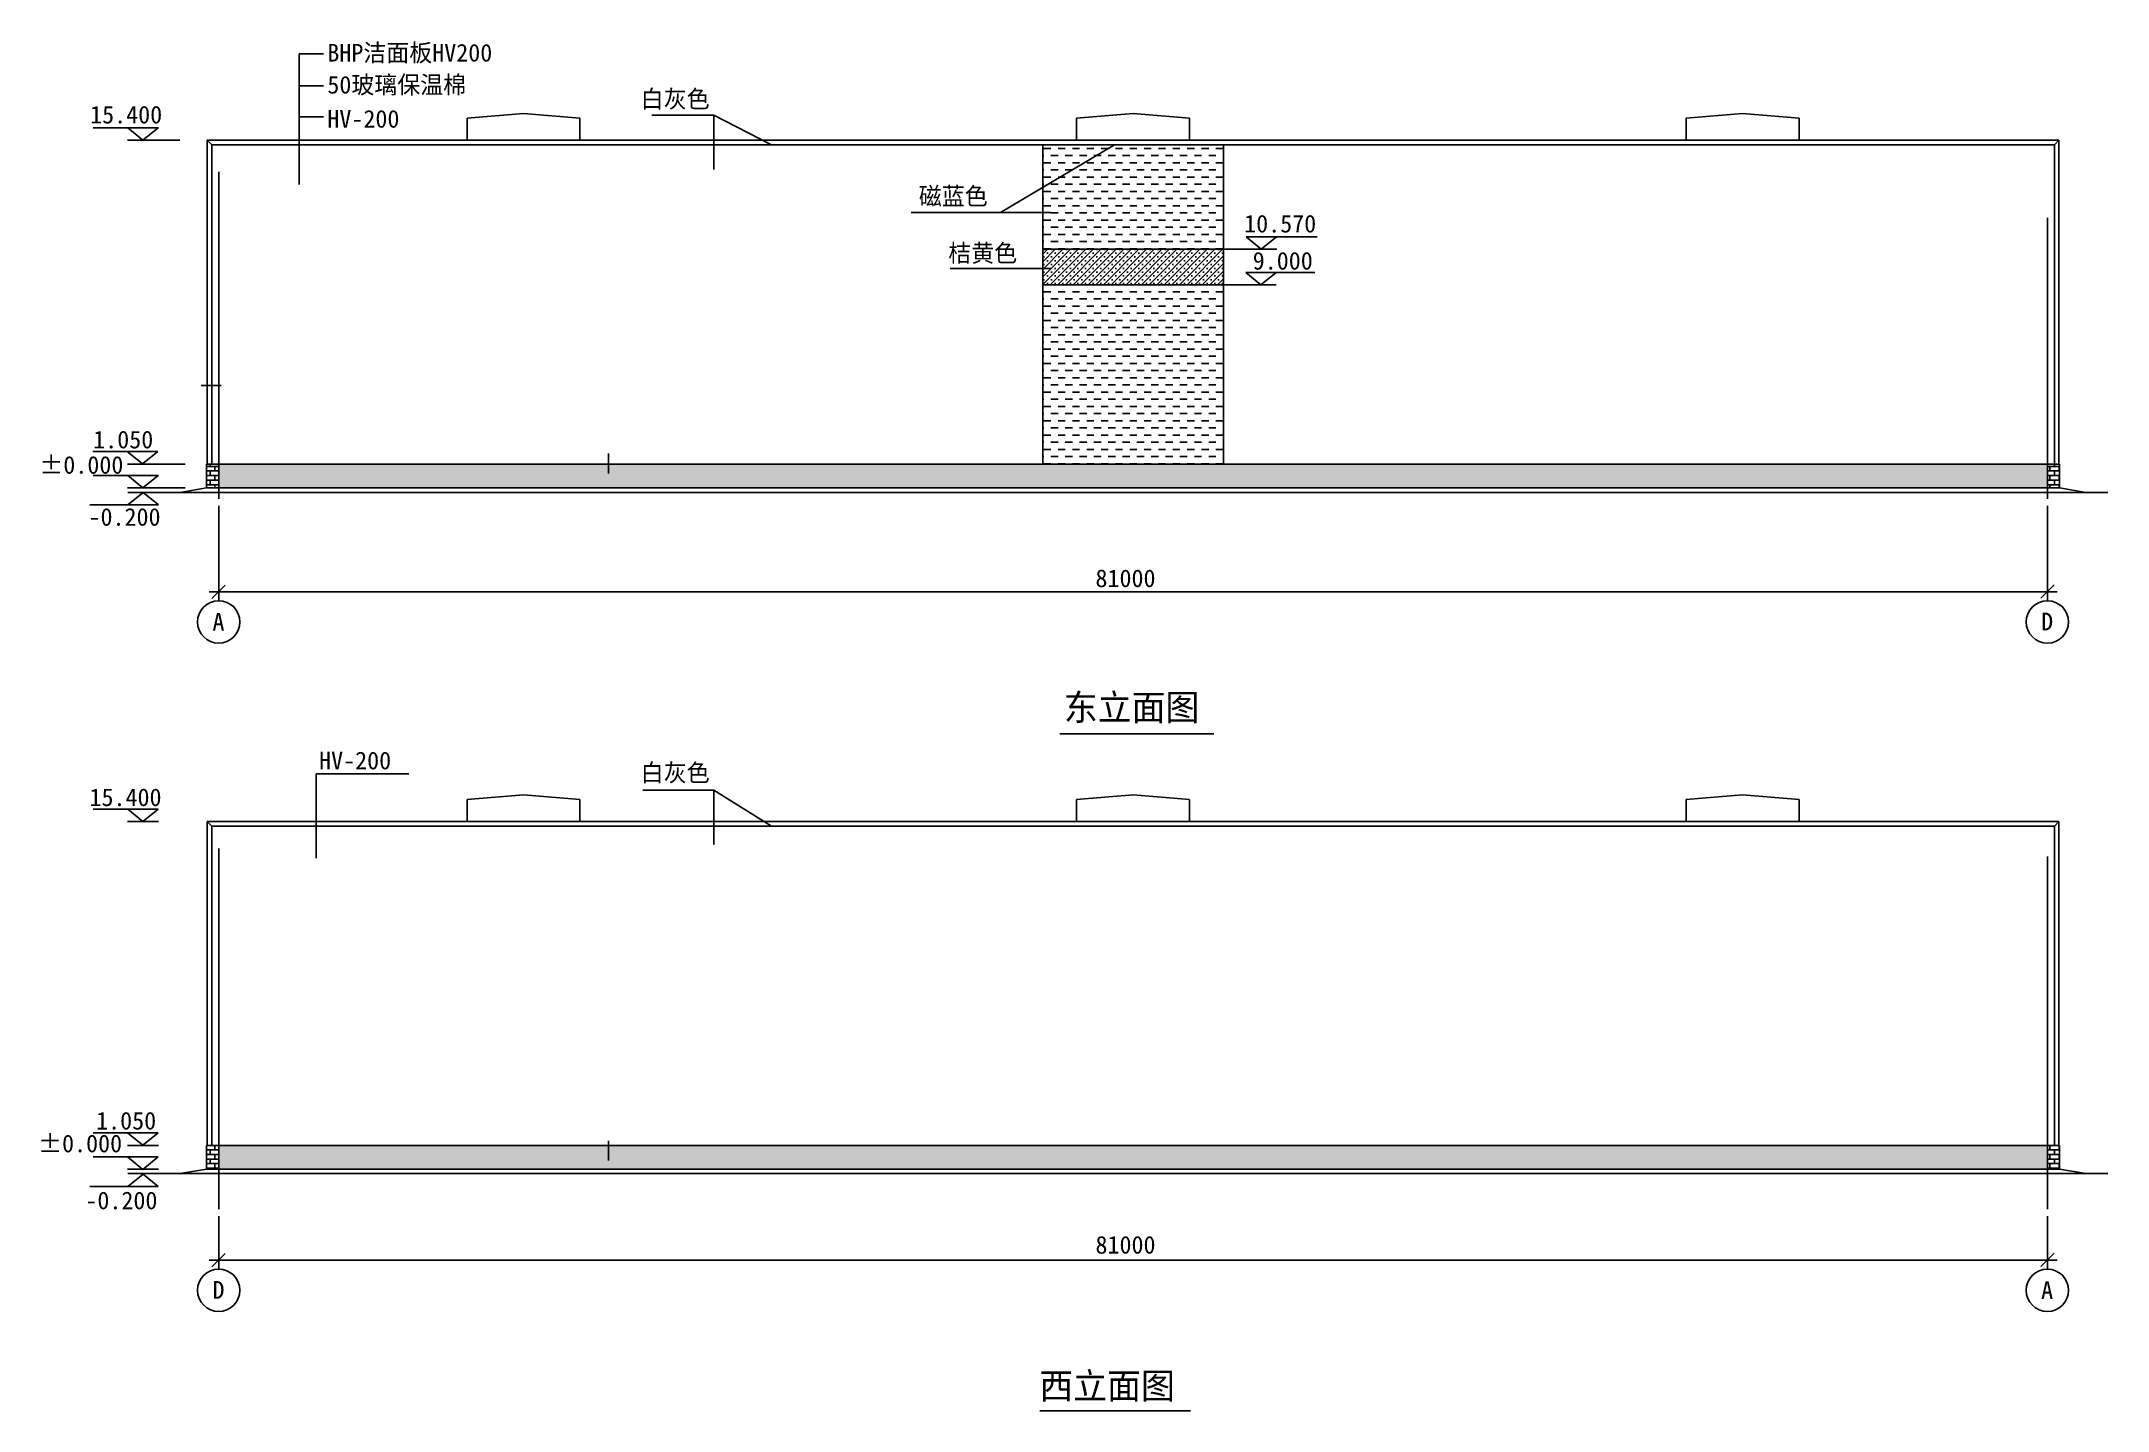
# Model space of a CAD drawing. Header units: metres. Extents: x -2812 to 88716, y 9172 to 69832.
import ezdxf

# ---------------------------------------------------------------- set-up
doc = ezdxf.new("R2010")
doc.units = ezdxf.units.M
for name, color, linetype in [('JC', 7, 'Continuous'), ('Z', 7, 'Continuous'), ('ZQ', 7, 'Continuous'), ('ZX', 7, 'Continuous')]:
    doc.layers.add(name, color=color, linetype=linetype)

# ---------------------------------------------------------------- blocks, each defined once
blk = doc.blocks.new('USER1')
blk.add_line((-0.43, 0), (0.43, 0))
at = {"color": 6}
blk.add_lwpolyline([(-0.29, -0.29), (0.3, 0.3)], dxfattribs=at)

msp = doc.modelspace()

# ---------------------------------------------------------------- hatches: boundary and pattern name
at = {"layer": 'Z'}
h = msp.add_hatch(dxfattribs=at)
h.set_pattern_fill('DASH', scale=100)
h.paths.add_polyline_path([(49546.06, 60622.01), (49546.06, 65252.01), (41546.06, 65252.01), (41546.06, 60622.01)])
h.paths.add_polyline_path([(41546.06, 59052.01), (41546.06, 51102.01), (49546.06, 51102.01), (49546.06, 59052.01)])
h = msp.add_hatch(dxfattribs=at)
h.set_pattern_fill('SACNCR', scale=100)
h.paths.add_polyline_path([(49546.06, 60622.01), (41546.06, 60622.01), (41546.06, 59052.01), (49546.06, 59052.01)])
h = msp.add_hatch(dxfattribs=at)
h.set_pattern_fill('AR-B816')
h.paths.add_polyline_path([(5046.06, 51102.01), (4511.06, 51102.01), (4511.06, 50047.85), (4536.06, 50052.01), (5046.06, 50052.01)])
h = msp.add_hatch(dxfattribs=at)
h.set_pattern_fill('AR-B816')
h.paths.add_polyline_path([(5046.06, 51102.01), (5046.06, 50052.01), (86046.06, 50052.01), (86046.06, 51102.01)])
h = msp.add_hatch(dxfattribs=at)
h.set_pattern_fill('AR-B816')
h.paths.add_polyline_path([(86581.06, 51102.01), (86556.06, 51102.01), (86046.06, 51102.01), (86046.06, 50052.01), (86581.06, 50052.01)])
h = msp.add_hatch(dxfattribs=at)
h.set_pattern_fill('AR-B816')
h.paths.add_polyline_path([(5046.06, 20921.78), (4511.06, 20921.78), (4511.06, 19871.78), (5046.06, 19871.78)])
h = msp.add_hatch(dxfattribs=at)
h.set_pattern_fill('AR-B816')
h.paths.add_polyline_path([(5046.06, 20921.78), (5046.06, 19871.78), (86046.06, 19871.78), (86046.06, 20921.78)])
h = msp.add_hatch(dxfattribs=at)
h.set_pattern_fill('AR-B816')
h.paths.add_polyline_path([(86046.06, 19871.78), (86581.06, 19871.78), (86581.06, 20921.78), (86556.06, 20921.78), (86046.06, 20921.78)])

# ---------------------------------------------------------------- linework, layer by layer
for p, q in [((-512.73, 66002.33), (2373.27, 66002.33)), ((1017.27, 66002.33), (1691.37, 65455.48)), ((1691.37, 65455.48), (2368.31, 66002.33)), ((50550, 61169.03), (53696.01, 61169.03)), ((50550, 61169.03), (51224.1, 60622.18)), ((51224.1, 60622.18), (51901.04, 61169.03)), ((50534.89, 59597.82), (53590.89, 59597.82)), ((50534.89, 59597.82), (51208.99, 59050.97)), ((51208.99, 59050.97), (51885.93, 59597.82)), ((-534.05, 51659.85), (2351.95, 51659.85)), ((995.95, 51659.85), (1670.05, 51113)), ((1670.05, 51113), (2346.99, 51659.85)), ((-514.08, 50593.44), (2371.93, 50593.44)), ((1015.92, 50593.44), (1690.03, 50046.59)), ((1690.03, 50046.59), (2366.97, 50593.44)), ((1701.13, 49847.59), (1024.19, 49300.74)), ((2375.23, 49300.74), (1701.13, 49847.59)), ((2375.23, 49300.74), (-660.77, 49300.74)), ((5046.06, 49253.3), (5046.06, 45050.08)), ((86046.06, 49253.3), (86046.06, 45050.08)), ((5146.06, 45450.08), (85946.06, 45450.08)), ((42309.67, 39160.94), (49122.8, 39160.94)), ((-515.11, 35817.96), (2370.89, 35817.96)), ((1014.89, 35817.96), (1688.99, 35271.1)), ((1688.99, 35271.1), (2365.93, 35817.96)), ((-522.29, 21474.32), (2363.71, 21474.32)), ((1007.71, 21474.32), (1681.81, 20927.47)), ((1681.81, 20927.47), (2358.75, 21474.32)), ((-521.77, 20409.58), (2364.23, 20409.58)), ((1008.23, 20409.58), (1682.33, 19862.73)), ((1682.33, 19862.73), (2359.27, 20409.58)), ((1693.44, 19653.73), (1016.5, 19106.88)), ((2367.54, 19106.88), (1693.44, 19653.73)), ((2367.54, 19106.88), (-668.46, 19106.88)), ((5046.06, 17782.69), (5046.06, 15443.35)), ((86046.06, 17782.69), (86046.06, 15443.35)), ((5146.06, 15843.35), (85946.06, 15843.35)), ((41416.86, 9171.69), (48087.4, 9171.69))]:
    msp.add_line(p, q)
for centre in [(5046.06, 44110.08), (86046.06, 44110.08), (5046.06, 14503.35), (86046.06, 14503.35)]:
    msp.add_circle(centre, 940)
at = {"layer": 'JC'}
for p, q in [((16046.06, 66432.01), (18546.06, 66632.01)), ((16046.06, 66432.01), (16046.06, 65452.01)), ((21046.06, 66432.01), (18546.06, 66632.01)), ((21046.06, 66432.01), (21046.06, 65452.01)), ((43046.06, 66432.01), (45546.06, 66632.01)), ((43046.06, 66432.01), (43046.06, 65452.01)), ((48046.06, 66432.01), (45546.06, 66632.01)), ((48046.06, 66432.01), (48046.06, 65452.01)), ((70046.06, 66432.01), (72546.06, 66632.01)), ((70046.06, 66432.01), (70046.06, 65452.01)), ((75046.06, 66432.01), (72546.06, 66632.01)), ((75046.06, 66432.01), (75046.06, 65452.01)), ((4536.06, 51102.01), (4536.06, 65452.01)), ((4536.06, 65452.01), (4736.06, 65252.01)), ((4536.06, 65452.01), (86556.06, 65452.01)), ((4736.06, 51102.01), (4736.06, 65252.01)), ((4736.06, 65252.01), (86356.06, 65252.01)), ((86356.06, 65252.01), (86556.06, 65452.01)), ((86356.06, 51102.01), (86356.06, 65252.01)), ((86556.06, 51102.01), (86556.06, 65452.01)), ((4511.06, 51102.01), (4536.06, 51102.01)), ((4511.06, 50052.01), (4511.06, 51102.01)), ((86581.06, 51102.01), (86556.06, 51102.01)), ((86581.06, 50052.01), (86581.06, 51102.01)), ((3336.06, 49852.01), (4511.06, 50052.01)), ((87756.06, 49852.01), (86581.06, 50052.01)), ((16046.06, 36251.78), (18546.06, 36451.78)), ((16046.06, 36251.78), (16046.06, 35271.78)), ((21046.06, 36251.78), (18546.06, 36451.78)), ((21046.06, 36251.78), (21046.06, 35271.78)), ((43046.06, 36251.78), (45546.06, 36451.78)), ((43046.06, 36251.78), (43046.06, 35271.78)), ((48046.06, 36251.78), (45546.06, 36451.78)), ((48046.06, 36251.78), (48046.06, 35271.78)), ((70046.06, 36251.78), (72546.06, 36451.78)), ((70046.06, 36251.78), (70046.06, 35271.78)), ((75046.06, 36251.78), (72546.06, 36451.78)), ((75046.06, 36251.78), (75046.06, 35271.78)), ((4536.06, 35271.78), (4736.06, 35071.78)), ((4536.06, 20921.78), (4536.06, 35271.78)), ((4536.06, 35271.78), (86556.06, 35271.78)), ((4736.06, 20921.78), (4736.06, 35071.78)), ((4736.06, 35071.78), (86356.06, 35071.78)), ((86356.06, 35071.78), (86556.06, 35271.78)), ((86356.06, 20921.78), (86356.06, 35071.78)), ((86556.06, 20921.78), (86556.06, 35271.78)), ((4511.06, 19871.78), (4511.06, 20921.78)), ((4511.06, 20921.78), (4536.06, 20921.78)), ((86581.06, 20921.78), (86556.06, 20921.78)), ((86581.06, 19871.78), (86581.06, 20921.78)), ((3336.06, 19671.78), (4511.06, 19871.78)), ((87756.06, 19671.78), (86581.06, 19871.78))]:
    msp.add_line(p, q, dxfattribs=at)
at = {"layer": 'Z'}
for p, q in [((9683.24, 69281.84), (8611.49, 69281.84)), ((8611.49, 69281.84), (8611.49, 63489.42)), ((9683.24, 67863.22), (8611.49, 67863.22)), ((9683.24, 66479.52), (8611.49, 66479.52)), ((26973.36, 66561.55), (24224.67, 66561.55)), ((26973.36, 66561.55), (29535.15, 65252.01)), ((26973.36, 66561.55), (26973.36, 64158)), ((39669.94, 62245.97), (44730.75, 65252.01)), ((41546.06, 51102.01), (41546.06, 65252.01)), ((49546.06, 51102.01), (49546.06, 65252.01)), ((41890.83, 62245.97), (35721.76, 62245.97)), ((41546.06, 60622.01), (49546.06, 60622.01)), ((41890.83, 59771.74), (37449.04, 59771.74)), ((41546.06, 59052.01), (49546.06, 59052.01)), ((13463.08, 37379.91), (9358.85, 37379.91)), ((9358.85, 37379.91), (9358.85, 33641.84)), ((26973.36, 36658.78), (23834.67, 36658.78)), ((26973.36, 36658.78), (29535.15, 35071.78)), ((26973.36, 36658.78), (26973.36, 34255.23))]:
    msp.add_line(p, q, dxfattribs=at)
for points in [[(41883.33, 62245.97, 1), (41898.33, 62245.97, 1)], [(41883.33, 59771.74, 1), (41898.33, 59771.74, 1)]]:
    msp.add_lwpolyline(points, format="xyb", close=True, dxfattribs=at)
for points in [[(4274.89, 54581.58), (5149.92, 54581.58)], [(22315.6, 51567.83), (22315.6, 50692.8)], [(22315.6, 21127.83), (22315.6, 20252.8)]]:
    msp.add_lwpolyline(points, dxfattribs=at)
at = {"layer": 'ZQ'}
for p, q in [((1008.39, 65452.01), (3323.49, 65452.01)), ((51909.44, 60622.01), (49546.06, 60622.01)), ((51882.61, 59052.01), (49546.06, 59052.01)), ((1008.39, 51102.01), (3558.02, 51102.01)), ((4511.06, 51102.01), (16046.06, 51102.01)), ((16046.06, 51102.01), (86581.06, 51102.01)), ((86581.06, 51102.01), (86556.06, 51102.01)), ((1008.39, 50052.01), (3558.02, 50052.01)), ((1019.06, 49852.01), (2396.06, 49852.01)), ((2396.06, 49852.01), (88716.06, 49852.01)), ((4536.06, 50052.01), (86581.06, 50052.01)), ((1008.39, 35271.78), (2385.39, 35271.78)), ((1008.39, 20921.78), (2385.39, 20921.78)), ((4511.06, 20921.78), (86556.06, 20921.78)), ((86581.06, 20921.78), (86556.06, 20921.78)), ((1008.39, 19871.78), (2385.39, 19871.78)), ((1019.06, 19671.78), (2396.06, 19671.78)), ((2396.06, 19671.78), (88716.06, 19671.78)), ((4511.06, 19871.78), (86581.06, 19871.78))]:
    msp.add_line(p, q, dxfattribs=at)
at = {"layer": 'ZX'}
for p, q in [((5046.06, 49567.4), (5046.06, 64052.01)), ((86046.06, 49567.4), (86046.06, 62006.94)), ((5046.06, 18096.78), (5046.06, 34071.78)), ((86046.06, 18096.78), (86046.06, 33714.71)), ((86046.06, 18096.78), (86046.06, 33654.9))]:
    msp.add_line(p, q, dxfattribs=at)

# ---------------------------------------------------------------- block references
at = {"xscale": 1000, "yscale": 1000, "zscale": 1000, "rotation": 180}
for p in [(5046.06, 45450.08), (5046.06, 15843.35)]:
    msp.add_blockref('USER1', p, dxfattribs=at)
at = {"xscale": 1000, "yscale": 1000, "zscale": 1000}
for p in [(86046.06, 45450.08), (86046.06, 15843.35)]:
    msp.add_blockref('USER1', p, dxfattribs=at)

# ---------------------------------------------------------------- texts
for s, height, p in [('BHP洁面板HV200', 782, (9857.71, 68935.74)), ('50玻璃保温棉', 782, (9857.71, 67517.11)), ('白灰色', 782, (23741.41, 66888.85)), ('15.400', 782, (-650.02, 66193.91)), ('HV-200', 782, (9857.71, 66007.05)), ('磁蓝色', 782, (36057.41, 62585.02)), ('10.570', 782, (50467.09, 61363.77)), ('桔黄色', 782, (37362.77, 60061.42)), ('9.000', 782, (50845.89, 59720.29)), ('1.050', 782, (-513.48, 51800.36)), ('±0.000', 782, (-2901.56, 50677.29)), ('-0.200', 782, (-722.02, 48373.8)), ('81000', 782, (43881.32, 45655.28)), ('A', 782, (4768.62, 43727.28)), ('D', 782, (85768.02, 43738.63)), ('东立面图', 1155, (42477.85, 39750.57)), ('HV-200', 782, (9491.48, 37582.53)), ('白灰色', 782, (23741.41, 37041.75)), ('15.400', 782, (-678.3, 35954.41)), ('1.050', 782, (-384.66, 21626.87)), ('±0.000', 782, (-2957.32, 20617.19)), ('-0.200', 782, (-861.26, 18094.17)), ('81000', 782, (43881.32, 16128.55)), ('D', 782, (4768.02, 14131.9)), ('A', 782, (85768.02, 14121.04)), ('西立面图', 1155, (41391.47, 9694.2))]:
    msp.add_text(s, height=height).set_placement(p)

doc.saveas('drawing.dxf')
